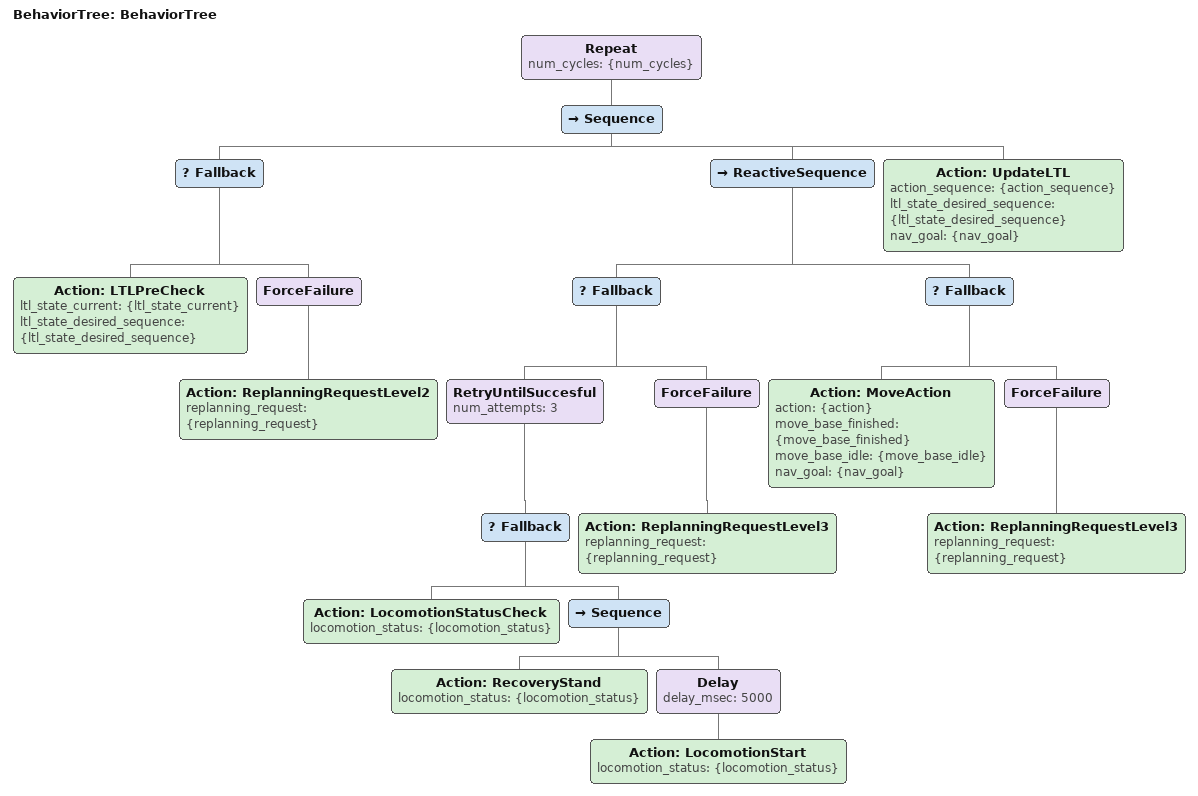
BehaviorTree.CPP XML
<?xml version="1.0"?>
<root main_tree_to_execute="BehaviorTree">
    <BehaviorTree ID="BehaviorTree">
        <Repeat num_cycles="{num_cycles}">
            <Sequence>
                <Fallback>
                    <Action ID="LTLPreCheck" ltl_state_current="{ltl_state_current}" ltl_state_desired_sequence="{ltl_state_desired_sequence}"/>
                    <ForceFailure>
                        <Action ID="ReplanningRequestLevel2" replanning_request="{replanning_request}"/>
                    </ForceFailure>
                </Fallback>
                <ReactiveSequence>
                    <Fallback>
                        <RetryUntilSuccesful num_attempts="3">
                            <Fallback>
                                <Action ID="LocomotionStatusCheck" locomotion_status="{locomotion_status}"/>
                                <Sequence>
                                    <Action ID="RecoveryStand" locomotion_status="{locomotion_status}"/>
                                    <Delay delay_msec="5000">
                                        <Action ID="LocomotionStart" locomotion_status="{locomotion_status}"/>
                                    </Delay>
                                </Sequence>
                            </Fallback>
                        </RetryUntilSuccesful>
                        <ForceFailure>
                            <Action ID="ReplanningRequestLevel3" replanning_request="{replanning_request}"/>
                        </ForceFailure>
                    </Fallback>
                    <Fallback>
                        <Action ID="MoveAction" action="{action}" move_base_finished="{move_base_finished}" move_base_idle="{move_base_idle}" nav_goal="{nav_goal}"/>
                        <ForceFailure>
                            <Action ID="ReplanningRequestLevel3" replanning_request="{replanning_request}"/>
                        </ForceFailure>
                    </Fallback>
                </ReactiveSequence>
                <Action ID="UpdateLTL" action_sequence="{action_sequence}" ltl_state_desired_sequence="{ltl_state_desired_sequence}" nav_goal="{nav_goal}"/>
            </Sequence>
        </Repeat>
    </BehaviorTree>
</root>
